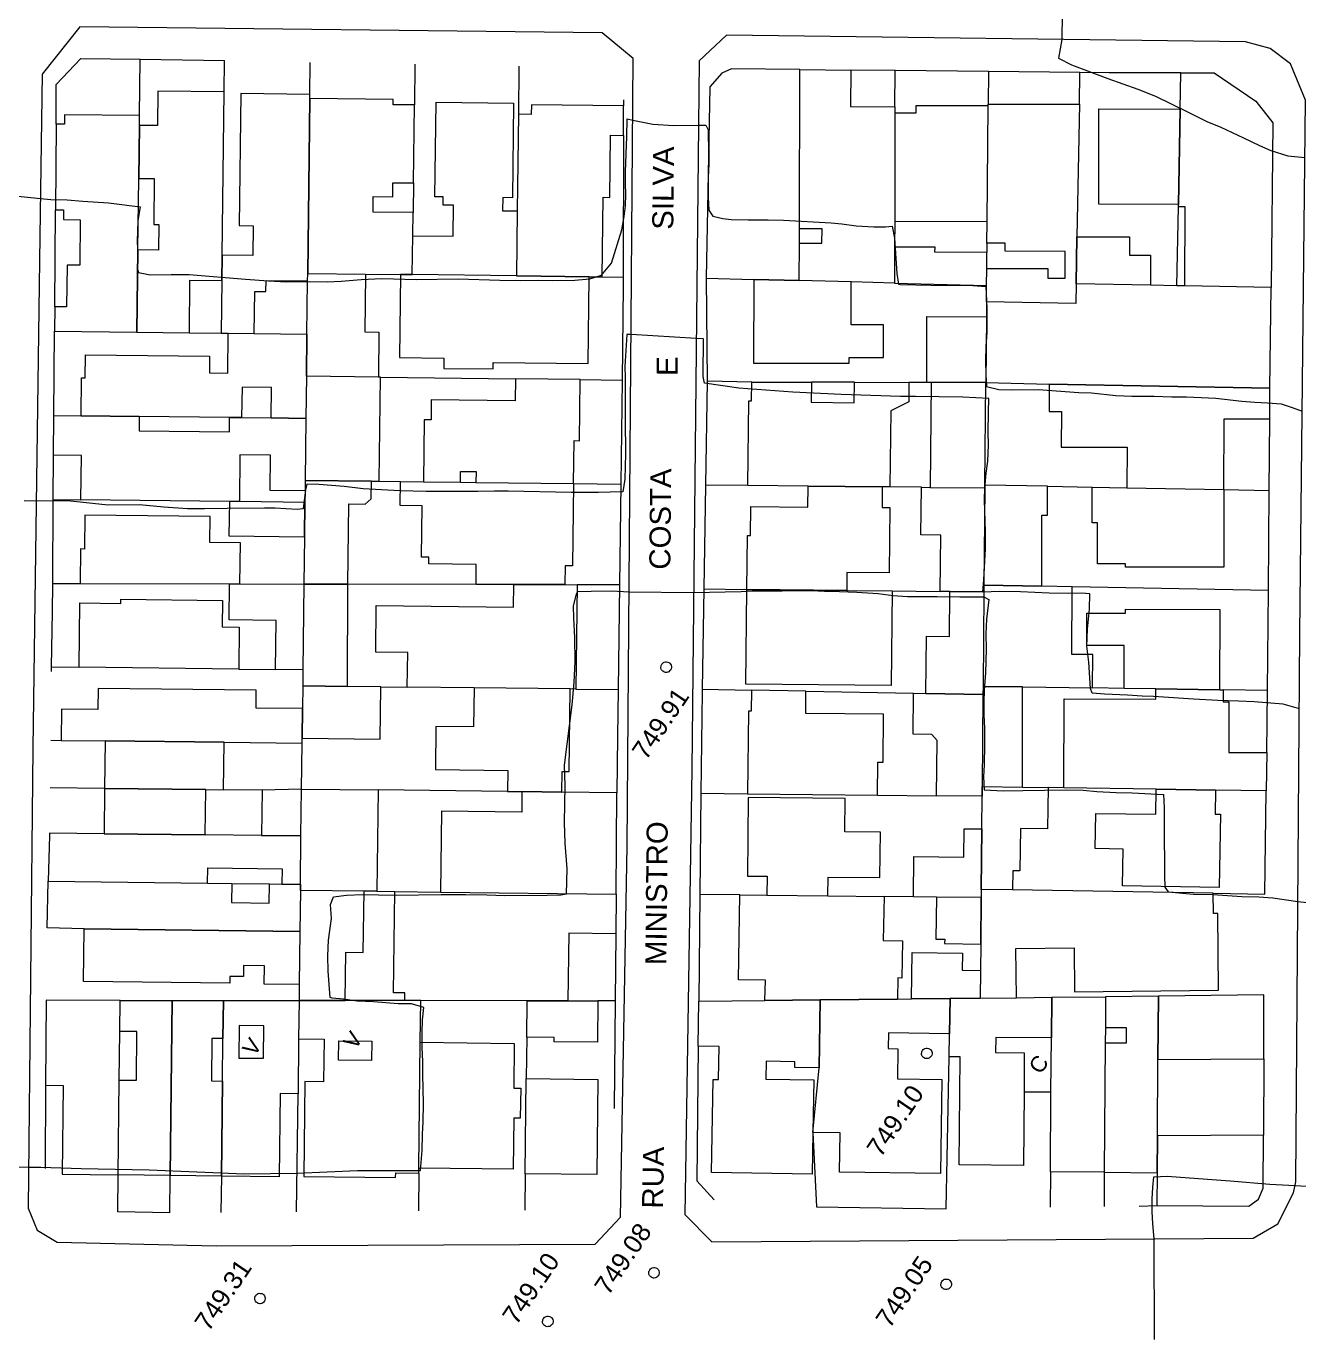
# Model space of a CAD drawing. Header units: metres. Extents: x 325024 to 7190115, y 7391967 to 10157759.
# Drawn here: x 325602 to 325723, y 7393363.9 to 7393488.2 of the extents above; entities that cross this region are included whole.
import ezdxf
from ezdxf.enums import TextEntityAlignment as Align

# ---------------------------------------------------------------- set-up
doc = ezdxf.new("R2010")
doc.units = ezdxf.units.M
doc.layers.get('0').update_dxf_attribs({"lineweight": 18})
for name, color, linetype, lineweight in [('100_SIST_VIARIO_MEIO_FIO', 1, 'Continuous', 18), ('168_P_SIMP_PARALE_TOP', 7, 'Continuous', 18), ('206_MURO_E_MURO_ARRIMO', 7, 'Continuous', 18), ('214_PROJ_BEIRAL_EDIF', 10, 'Continuous', 18), ('228_CONST_FUND_RUINA_E_TOP', 10, 'Continuous', 18), ('600_CURVA_MESTRA', 14, 'Continuous', 18), ('604_CURVA_INTERM', 7, 'Continuous', 18), ('606_PTO_COTADO', 7, 'Continuous', 18), ('608_PTO_COTADO_INTERVIA', 1, 'Continuous', 18)]:
    doc.layers.add(name, color=color, linetype=linetype, lineweight=lineweight)
doc.styles.add('Style-Arial', font='arial.ttf', dxfattribs={"height": 1.75})

# ---------------------------------------------------------------- blocks, each defined once
blk = doc.blocks.new('SP09')
at = {"color": 0, "linetype": 'Continuous'}
blk.add_lwpolyline([(-0.03, -0.51), (-0.14, -0.49), (-0.24, -0.46), (-0.31, -0.42), (-0.35, -0.39), (-0.42, -0.31), (-0.47, -0.24), (-0.51, -0.15), (-0.52, -0.09), (-0.52, 0.03), (-0.51, 0.11), (-0.48, 0.2), (-0.44, 0.27), (-0.4, 0.33), (-0.32, 0.39), (-0.23, 0.44), (-0.15, 0.48), (-0.1, 0.48), (-0.03, 0.48), (0.08, 0.48), (0.19, 0.44), (0.27, 0.4), (0.35, 0.32), (0.41, 0.23), (0.46, 0.11), (0.48, 0.03), (0.48, -0.03), (0.47, -0.08), (0.44, -0.21), (0.38, -0.3), (0.31, -0.38), (0.23, -0.44), (0.1, -0.49), (0.02, -0.51)], close=True, dxfattribs=at)
blk = doc.blocks.new('SP10')
at = {"color": 0, "linetype": 'Continuous'}
blk.add_lwpolyline([(-0.03, -0.51), (-0.14, -0.49), (-0.24, -0.46), (-0.31, -0.42), (-0.35, -0.39), (-0.42, -0.31), (-0.47, -0.24), (-0.51, -0.15), (-0.52, -0.09), (-0.52, 0.03), (-0.51, 0.11), (-0.48, 0.2), (-0.44, 0.27), (-0.4, 0.33), (-0.32, 0.39), (-0.23, 0.44), (-0.15, 0.48), (-0.1, 0.48), (-0.03, 0.48), (0.08, 0.48), (0.19, 0.44), (0.27, 0.4), (0.35, 0.32), (0.41, 0.23), (0.46, 0.11), (0.48, 0.03), (0.48, -0.03), (0.47, -0.08), (0.44, -0.21), (0.38, -0.3), (0.31, -0.38), (0.23, -0.44), (0.1, -0.49), (0.02, -0.51)], close=True, dxfattribs=at)

msp = doc.modelspace()

# ---------------------------------------------------------------- linework, layer by layer
at = {"layer": '100_SIST_VIARIO_MEIO_FIO'}
for points in [[(325602.681, 7393419.615), (325602.215, 7393375.91), (325603.09, 7393373.811), (325604.986, 7393372.666), (325620.098, 7393372.335), (325656.102, 7393372.49), (325658.524, 7393375.059), (325659.135, 7393410.293), (325659.721, 7393485.154), (325656.768, 7393487.599), (325607.15, 7393488.172), (325603.542, 7393483.647), (325603.337, 7393468.248)], [(325664.633, 7393375.287), (325667.197, 7393372.698), (325718.647, 7393373.061), (325720.968, 7393374.427), (325722.471, 7393377.354), (325722.692, 7393378.417), (325723.076, 7393430.465), (325723.616, 7393481.187), (325722.172, 7393484.639), (325720.248, 7393486.109), (325717.898, 7393486.733), (325668.58, 7393487.375), (325665.976, 7393484.94), (325665.288, 7393417.593)]]:
    msp.add_lwpolyline(points, close=True, dxfattribs=at)
at = {"layer": '206_MURO_E_MURO_ARRIMO'}
for p, q in [((325604.901, 7393482.682), (325607.239, 7393485.148)), ((325607.239, 7393485.148), (325612.879, 7393485.072)), ((325612.879, 7393485.072), (325620.886, 7393484.965)), ((325684.605, 7393484.006), (325680.385, 7393484.048)), ((325693.484, 7393483.918), (325684.605, 7393484.006)), ((325702.172, 7393483.832), (325693.484, 7393483.918)), ((325704.932, 7393483.804), (325702.172, 7393483.832)), ((325711.764, 7393483.797), (325704.932, 7393483.804)), ((325604.873, 7393478.919), (325604.901, 7393482.682)), ((325658.808, 7393481.232), (325658.807, 7393480.642)), ((325658.802, 7393477.847), (325658.78, 7393464.37)), ((325604.747, 7393461.562), (325604.814, 7393470.782)), ((325658.78, 7393464.37), (325658.779, 7393463.55)), ((325666.652, 7393464.273), (325666.752, 7393454.477)), ((325658.779, 7393463.55), (325658.662, 7393454.599)), ((325604.671, 7393451.24), (325604.73, 7393459.237)), ((325658.662, 7393454.599), (325658.533, 7393444.695)), ((325666.752, 7393454.477), (325666.591, 7393444.621)), ((325720.151, 7393444.111), (325720.205, 7393450.899)), ((325604.613, 7393443.257), (325604.644, 7393447.452)), ((325658.533, 7393444.695), (325658.409, 7393435.143)), ((325666.591, 7393444.621), (325666.428, 7393434.746)), ((325720.075, 7393434.609), (325720.151, 7393444.111)), ((325604.555, 7393435.256), (325604.613, 7393443.257)), ((325604.535, 7393432.556), (325604.555, 7393435.256)), ((325658.409, 7393435.143), (325658.279, 7393425.191)), ((325666.428, 7393434.746), (325666.272, 7393425.216)), ((325719.999, 7393425.097), (325720.075, 7393434.609)), ((325604.456, 7393427.342), (325604.535, 7393432.556)), ((325604.45, 7393426.912), (325604.456, 7393427.342)), ((325658.279, 7393425.191), (325658.221, 7393420.723)), ((325666.272, 7393425.216), (325666.268, 7393424.981)), ((325719.921, 7393419.203), (325719.999, 7393425.097)), ((325666.268, 7393424.981), (325666.162, 7393415.333)), ((325658.221, 7393420.723), (325658.173, 7393415.38)), ((325666.162, 7393415.333), (325666.056, 7393405.703)), ((325719.744, 7393405.756), (325719.873, 7393415.55)), ((325666.056, 7393405.703), (325665.944, 7393395.571)), ((325658.054, 7393401.969), (325657.997, 7393395.606)), ((325657.997, 7393395.606), (325657.905, 7393385.369)), ((325665.897, 7393391.295), (325665.757, 7393378.514)), ((325603.885, 7393387.579), (325603.827, 7393379.673)), ((325665.757, 7393378.514), (325667.412, 7393376.682)), ((325615.682, 7393375.467), (325610.73, 7393375.545)), ((325677.148, 7393376.04), (325689.472, 7393375.853)), ((325707.803, 7393376.099), (325709.48, 7393376.148))]:
    msp.add_line(p, q, dxfattribs=at)
for points in [[(325612.814, 7393479.724), (325612.879, 7393485.072)], [(325620.85, 7393481.985), (325620.886, 7393484.965)], [(325628.996, 7393481.742), (325629.033, 7393484.782)], [(325638.968, 7393484.597), (325638.922, 7393480.733)], [(325648.866, 7393484.414), (325648.811, 7393479.852)], [(325684.596, 7393480.57), (325684.605, 7393484.006)], [(325693.484, 7393483.918), (325693.457, 7393480.819)], [(325702.116, 7393480.798), (325702.172, 7393483.832)], [(325638.832, 7393473.323), (325638.798, 7393470.515)], [(325711.391, 7393463.55), (325711.529, 7393471.056)], [(325693.339, 7393467.601), (325693.331, 7393466.723)], [(325656.784, 7393464.394), (325658.78, 7393464.37)], [(325617.542, 7393459.082), (325620.572, 7393459.045)], [(325635.695, 7393454.878), (325648.538, 7393454.722)], [(325654.677, 7393454.648), (325658.662, 7393454.599)], [(325670.986, 7393454.408), (325666.752, 7393454.477)], [(325680.745, 7393454.384), (325676.648, 7393454.394)], [(325687.618, 7393454.368), (325685.916, 7393454.372)], [(325635.575, 7393444.974), (325637.593, 7393444.949)], [(325654.052, 7393444.75), (325658.533, 7393444.695)], [(325670.617, 7393444.579), (325666.591, 7393444.621)], [(325687.108, 7393444.409), (325684.112, 7393444.44)], [(325699.082, 7393444.499), (325703.328, 7393444.42)], [(325715.857, 7393444.19), (325720.151, 7393444.111)], [(325604.613, 7393443.257), (325607.242, 7393443.225)], [(325604.555, 7393435.256), (325607.171, 7393435.25)], [(325644.784, 7393435.172), (325632.593, 7393435.197)], [(325658.409, 7393435.143), (325654.391, 7393435.151)], [(325666.428, 7393434.746), (325670.528, 7393434.704)], [(325684.318, 7393434.56), (325688.898, 7393434.512)], [(325720.075, 7393434.609), (325701.431, 7393434.952)], [(325604.456, 7393427.342), (325607.07, 7393427.312)], [(325622.229, 7393427.137), (325625.723, 7393427.097)], [(325635.743, 7393425.451), (325638.252, 7393425.422)], [(325654.271, 7393425.237), (325658.279, 7393425.191)], [(325666.272, 7393425.216), (325670.957, 7393425.129)], [(325706.38, 7393425.294), (325703.375, 7393425.337)], [(325719.999, 7393425.097), (325715.772, 7393425.158)], [(325676.137, 7393425.032), (325686.352, 7393424.842)], [(325604.363, 7393420.369), (325605.345, 7393420.358)], [(325628.202, 7393415.726), (325628.253, 7393420.094)], [(325609.49, 7393415.797), (325604.303, 7393415.856)], [(325624.447, 7393415.624), (325620.795, 7393415.666)], [(325647.781, 7393415.5), (325635.474, 7393415.642)], [(325666.162, 7393415.333), (325670.591, 7393415.287)], [(325682.92, 7393415.159), (325688.556, 7393415.101)], [(325700.638, 7393415.861), (325699.155, 7393415.885)], [(325621.567, 7393406.762), (325625.155, 7393406.721)], [(325635.357, 7393406.014), (325637.059, 7393405.994)], [(325669.862, 7393405.663), (325666.056, 7393405.703)], [(325686.34, 7393405.493), (325683.557, 7393405.521)], [(325714.829, 7393405.834), (325719.744, 7393405.756)], [(325657.997, 7393395.606), (325656.369, 7393395.607)], [(325649.598, 7393392.163), (325649.552, 7393388.225)], [(325689.472, 7393375.853), (325689.731, 7393390.292)], [(325627.739, 7393375.553), (325627.868, 7393386.783)], [(325676.785, 7393383.086), (325677.148, 7393376.04)], [(325610.73, 7393375.545), (325610.771, 7393379.064)], [(325639.347, 7393379.222), (325639.306, 7393375.637)], [(325649.448, 7393379.178), (325649.408, 7393375.709)], [(325699.36, 7393379.35), (325699.334, 7393375.985)], [(325704.485, 7393379.311), (325704.46, 7393376.054)], [(325615.682, 7393375.467), (325615.722, 7393379.007)], [(325620.581, 7393378.951), (325620.541, 7393375.502)]]:
    msp.add_lwpolyline(points, dxfattribs=at)
at = {"layer": '214_PROJ_BEIRAL_EDIF'}
for points in [[(325675.502, 7393464.047), (325675.511, 7393467.599), (325675.514, 7393468.978), (325675.551, 7393484.096), (325669.063, 7393484.16), (325668.136, 7393483.754), (325667.001, 7393482.449), (325666.652, 7393464.273), (325671.176, 7393464.158)], [(325675.514, 7393468.978), (325675.551, 7393484.096), (325680.385, 7393484.048), (325680.376, 7393480.581), (325684.596, 7393480.57), (325684.595, 7393479.956), (325684.57, 7393469.684), (325684.564, 7393467.235), (325684.555, 7393463.816), (325680.435, 7393463.921), (325675.502, 7393464.047), (325675.511, 7393467.599), (325677.657, 7393467.594), (325677.661, 7393468.973)], [(325712.152, 7393463.536), (325712.171, 7393471.055), (325711.529, 7393471.056), (325711.533, 7393471.279), (325711.7, 7393480.343), (325711.764, 7393483.797), (325714.933, 7393483.794), (325718.871, 7393481.101), (325720.504, 7393479.026), (325720.333, 7393463.386)], [(325620.633, 7393464.053), (325620.662, 7393466.454), (325620.85, 7393481.985), (325614.562, 7393482.061), (325614.522, 7393478.771), (325612.802, 7393478.792), (325612.741, 7393473.763), (325614.208, 7393473.745), (325614.155, 7393469.37), (325614.636, 7393469.364), (325614.606, 7393466.939), (325612.659, 7393466.963), (325612.564, 7393459.142), (325617.542, 7393459.082), (325617.603, 7393464.09)], [(325620.662, 7393466.454), (325620.633, 7393464.053), (325620.572, 7393459.045), (325621.242, 7393459.037), (325623.702, 7393459.007), (325623.749, 7393463.02), (325624.824, 7393463.008), (325624.836, 7393464.068), (325628.781, 7393464.022), (325628.79, 7393464.734), (325628.991, 7393481.343), (325628.996, 7393481.742), (325622.433, 7393481.822), (325622.281, 7393469.276), (325623.62, 7393469.26), (325623.585, 7393466.418)], [(325638.726, 7393464.613), (325638.771, 7393468.3), (325638.798, 7393470.515), (325634.998, 7393470.561), (325635.016, 7393472.044), (325636.863, 7393472.021), (325636.879, 7393473.347), (325638.832, 7393473.323), (325638.922, 7393480.733), (325636.911, 7393480.757), (325636.917, 7393481.247), (325628.991, 7393481.343), (325628.79, 7393464.734), (325634.295, 7393464.667), (325637.612, 7393464.627)], [(325612.659, 7393466.963), (325612.741, 7393473.763), (325612.802, 7393478.792), (325612.814, 7393479.724), (325605.679, 7393479.811), (325605.668, 7393478.909), (325604.873, 7393478.919), (325604.814, 7393470.782), (325605.592, 7393470.772), (325605.581, 7393469.843), (325607.176, 7393469.823), (325607.123, 7393465.504), (325605.922, 7393465.518), (325605.874, 7393461.548), (325604.747, 7393461.562), (325604.73, 7393459.237), (325612.564, 7393459.142)], [(325638.771, 7393468.3), (325642.621, 7393468.253), (325642.657, 7393471.205), (325641.668, 7393471.217), (325641.677, 7393472.008), (325640.878, 7393472.017), (325640.987, 7393481.008), (325648.353, 7393480.919), (325648.244, 7393471.925), (325647.317, 7393471.936), (325647.302, 7393470.691), (325648.699, 7393470.674), (325648.624, 7393464.493), (325638.726, 7393464.613)], [(325648.624, 7393464.493), (325655.545, 7393464.409), (325656.784, 7393464.394), (325656.875, 7393471.964), (325657.49, 7393471.956), (325657.562, 7393477.862), (325658.802, 7393477.847), (325658.807, 7393480.642), (325650.04, 7393480.748), (325650.029, 7393479.838), (325648.811, 7393479.852), (325648.699, 7393470.674)], [(325693.455, 7393480.648), (325686.565, 7393480.665), (325686.564, 7393479.951), (325684.595, 7393479.956), (325684.57, 7393469.684), (325693.358, 7393469.662)], [(325693.318, 7393465.199), (325699.112, 7393465.184), (325699.109, 7393464.286), (325700.761, 7393464.282), (325700.767, 7393466.815), (325695.08, 7393466.829), (325695.082, 7393467.596), (325693.339, 7393467.601), (325693.358, 7393469.662), (325693.455, 7393480.648), (325693.457, 7393480.819), (325702.116, 7393480.798), (325701.884, 7393468.217), (325701.802, 7393463.727), (325701.767, 7393461.87), (325693.29, 7393462.026), (325693.304, 7393463.592)], [(325711.7, 7393480.343), (325711.533, 7393471.279), (325703.953, 7393471.298), (325703.975, 7393480.362)], [(325708.867, 7393463.597), (325701.802, 7393463.727), (325701.884, 7393468.217), (325706.886, 7393468.204), (325706.882, 7393466.456), (325708.874, 7393466.451)], [(325693.318, 7393465.199), (325693.331, 7393466.723), (325688.398, 7393466.735), (325688.399, 7393467.225), (325684.564, 7393467.235), (325684.555, 7393463.816), (325693.304, 7393463.592)], [(325634.295, 7393464.667), (325634.228, 7393459.175), (325635.553, 7393459.159), (325635.501, 7393454.88), (325628.671, 7393454.963), (325628.72, 7393458.946), (325628.781, 7393464.022), (325628.79, 7393464.734)], [(325637.612, 7393464.627), (325637.517, 7393456.734), (325641.74, 7393456.683), (325641.728, 7393455.708), (325646.401, 7393455.652), (325646.408, 7393456.271), (325655.445, 7393456.162), (325655.545, 7393464.409), (325648.624, 7393464.493), (325638.726, 7393464.613)], [(325675.502, 7393464.047), (325671.176, 7393464.158), (325671.156, 7393456.211), (325680.239, 7393456.189), (325680.24, 7393456.753), (325683.504, 7393456.745), (325683.512, 7393459.832), (325680.425, 7393459.839), (325680.435, 7393463.921)], [(325701.802, 7393463.727), (325701.767, 7393461.87), (325693.29, 7393462.026), (325693.277, 7393460.618), (325693.221, 7393454.354), (325699.242, 7393454.215), (325720.228, 7393453.829), (325720.333, 7393463.386), (325712.152, 7393463.536), (325711.391, 7393463.55), (325708.867, 7393463.597)], [(325693.277, 7393460.618), (325693.221, 7393454.354), (325688.04, 7393454.367), (325687.618, 7393454.368), (325687.633, 7393460.632)], [(325625.323, 7393450.99), (325625.357, 7393453.882), (325622.545, 7393453.914), (325622.511, 7393451.024), (325621.363, 7393451.038), (325612.776, 7393451.142), (325607.251, 7393451.209), (325607.293, 7393454.795), (325607.652, 7393454.791), (325607.677, 7393456.993), (325619.461, 7393456.857), (325619.443, 7393455.277), (325621.198, 7393455.256), (325621.242, 7393459.037), (325623.702, 7393459.007), (325628.72, 7393458.946), (325628.671, 7393454.963), (325628.623, 7393450.95)], [(325635.501, 7393454.88), (325628.671, 7393454.963), (325628.623, 7393450.95), (325628.551, 7393445.059), (325634.837, 7393444.983), (325635.575, 7393444.974), (325635.695, 7393454.878)], [(325654.677, 7393454.648), (325648.538, 7393454.722), (325648.513, 7393452.631), (325640.529, 7393452.728), (325640.506, 7393450.818), (325639.853, 7393450.826), (325639.781, 7393444.923), (325643.293, 7393444.88), (325643.305, 7393445.915), (325644.794, 7393445.897), (325644.781, 7393444.862), (325654.052, 7393444.75), (325654.101, 7393448.836), (325654.607, 7393448.83)], [(325684.112, 7393444.44), (325683.392, 7393444.447), (325676.333, 7393444.52), (325670.617, 7393444.579), (325670.701, 7393452.618), (325670.968, 7393452.615), (325670.986, 7393454.408), (325676.648, 7393454.394), (325676.628, 7393452.485), (325680.725, 7393452.442), (325680.745, 7393454.384), (325685.916, 7393454.372), (325685.897, 7393452.532), (325684.187, 7393451.667)], [(325688.04, 7393454.367), (325687.937, 7393444.4), (325693.132, 7393444.346), (325693.135, 7393444.608), (325693.221, 7393454.354)], [(325699.242, 7393454.215), (325699.235, 7393451.607), (325700.412, 7393451.604), (325700.403, 7393448.226), (325706.649, 7393448.211), (325706.64, 7393444.359), (325715.857, 7393444.19), (325715.874, 7393450.91), (325720.205, 7393450.899), (325720.228, 7393453.829)], [(325628.539, 7393444.06), (325625.215, 7393444.098), (325625.254, 7393447.461), (325622.343, 7393447.495), (325622.292, 7393443.043), (325621.347, 7393443.054), (325607.242, 7393443.225), (325607.291, 7393447.421), (325604.644, 7393447.452), (325604.671, 7393451.24), (325607.251, 7393451.209), (325612.776, 7393451.142), (325612.76, 7393449.764), (325621.348, 7393449.664), (325621.363, 7393451.038), (325622.511, 7393451.024), (325625.323, 7393450.99), (325628.623, 7393450.95), (325628.551, 7393445.059)], [(325628.432, 7393435.206), (325632.593, 7393435.197), (325632.686, 7393442.827), (325634.235, 7393442.809), (325634.817, 7393443.307), (325634.837, 7393444.983), (325628.551, 7393445.059), (325628.539, 7393444.06), (325628.526, 7393442.967), (325628.486, 7393439.706)], [(325653.236, 7393435.154), (325648.381, 7393435.164), (325644.784, 7393435.172), (325644.807, 7393437.068), (325640.288, 7393437.122), (325640.296, 7393437.773), (325639.616, 7393437.781), (325639.675, 7393442.642), (325637.566, 7393442.668), (325637.593, 7393444.949), (325639.781, 7393444.923), (325643.293, 7393444.88), (325644.781, 7393444.862), (325654.052, 7393444.75), (325653.957, 7393436.939), (325653.258, 7393436.948)], [(325676.333, 7393444.52), (325683.392, 7393444.447), (325683.372, 7393442.494), (325684.12, 7393442.486), (325684.056, 7393436.282), (325680.024, 7393436.324), (325680.006, 7393434.605), (325670.528, 7393434.704), (325670.581, 7393439.813), (325670.86, 7393439.81), (325670.888, 7393442.576), (325676.312, 7393442.519)], [(325687.108, 7393444.409), (325687.937, 7393444.4), (325693.132, 7393444.346), (325693.05, 7393435.106), (325693.044, 7393434.469), (325689.819, 7393434.503), (325688.898, 7393434.512), (325688.953, 7393439.871), (325687.061, 7393439.89)], [(325698.537, 7393435.005), (325698.554, 7393441.761), (325699.075, 7393441.759), (325699.082, 7393444.499), (325693.135, 7393444.608), (325693.132, 7393444.346), (325693.05, 7393435.106)], [(325703.328, 7393444.42), (325706.64, 7393444.359), (325715.857, 7393444.19), (325715.839, 7393436.807), (325706.486, 7393436.829), (325706.486, 7393437.136), (325703.845, 7393437.143), (325703.855, 7393441.042), (325703.32, 7393441.043)], [(325622.292, 7393443.043), (325621.347, 7393443.054), (325621.309, 7393439.789), (325628.486, 7393439.706), (325628.526, 7393442.967)], [(325607.171, 7393435.25), (325621.358, 7393435.22), (325622.353, 7393435.218), (325622.398, 7393439.113), (325619.482, 7393439.146), (325619.511, 7393441.626), (325607.607, 7393441.764), (325607.57, 7393438.538), (325607.209, 7393438.542)], [(325625.723, 7393427.097), (325625.776, 7393431.744), (325621.319, 7393431.795), (325621.358, 7393435.22), (325622.353, 7393435.218), (325628.432, 7393435.206), (325628.333, 7393427.067)], [(325632.593, 7393435.197), (325628.432, 7393435.206), (325628.333, 7393427.067), (325628.316, 7393425.537), (325632.584, 7393425.488)], [(325638.252, 7393425.422), (325638.292, 7393428.717), (325635.248, 7393428.753), (325635.301, 7393433.18), (325648.355, 7393433.022), (325648.381, 7393435.164), (325653.236, 7393435.154), (325654.391, 7393435.151), (325654.271, 7393425.237), (325653.744, 7393425.243), (325644.592, 7393425.349)], [(325696.724, 7393425.433), (325703.375, 7393425.337), (325703.382, 7393428.522), (325701.416, 7393428.527), (325701.431, 7393434.952), (325698.537, 7393435.005), (325693.05, 7393435.106), (325693.044, 7393434.469), (325692.965, 7393425.487)], [(325670.528, 7393434.704), (325680.006, 7393434.605), (325684.318, 7393434.56), (325684.225, 7393425.562), (325670.435, 7393425.705)], [(325687.519, 7393424.82), (325687.576, 7393430.263), (325689.775, 7393430.24), (325689.819, 7393434.503), (325693.044, 7393434.469), (325692.965, 7393425.487), (325692.958, 7393424.719)], [(325622.229, 7393427.137), (325607.07, 7393427.312), (325607.14, 7393433.41), (325611.033, 7393433.365), (325611.037, 7393433.766), (325620.681, 7393433.655), (325620.652, 7393431.132), (325622.275, 7393431.113)], [(325715.448, 7393425.163), (325709.383, 7393425.25), (325706.38, 7393425.294), (325706.389, 7393429.357), (325702.834, 7393429.366), (325702.841, 7393432.45), (325706.504, 7393432.441), (325706.505, 7393432.82), (325715.466, 7393432.798)], [(325628.253, 7393420.094), (325628.258, 7393420.563), (325628.291, 7393423.372), (325623.879, 7393423.423), (325623.898, 7393425.118), (325608.867, 7393425.291), (325608.844, 7393423.284), (325605.379, 7393423.324), (325605.345, 7393420.358), (325609.542, 7393420.31), (325620.847, 7393420.179)], [(325635.743, 7393425.451), (325632.584, 7393425.488), (325628.316, 7393425.537), (325628.291, 7393423.372), (325628.258, 7393420.563), (325635.682, 7393420.473)], [(325653.744, 7393425.243), (325644.592, 7393425.349), (325644.547, 7393421.645), (325640.974, 7393421.688), (325640.924, 7393417.587), (325647.805, 7393417.504), (325647.781, 7393415.5), (325649.147, 7393415.484), (325652.934, 7393415.441), (325652.958, 7393417.412), (325653.649, 7393417.404)], [(325676.137, 7393425.032), (325670.957, 7393425.129), (325670.937, 7393423.125), (325670.672, 7393423.128), (325670.591, 7393415.287), (325682.92, 7393415.159), (325682.952, 7393418.278), (325683.471, 7393418.272), (325683.518, 7393422.847), (325676.115, 7393422.924)], [(325692.88, 7393415.986), (325696.701, 7393415.924), (325696.724, 7393425.433), (325692.965, 7393425.487), (325692.958, 7393424.719)], [(325715.05, 7393415.628), (325709.427, 7393415.719), (325700.638, 7393415.861), (325700.658, 7393424.303), (325709.381, 7393424.281), (325709.383, 7393425.25), (325715.448, 7393425.163), (325715.772, 7393425.158), (325715.77, 7393424.029), (325716.328, 7393424.028), (325716.316, 7393419.212), (325719.921, 7393419.203), (325719.873, 7393415.55)], [(325688.556, 7393415.101), (325688.611, 7393420.352), (325688.084, 7393420.926), (325686.311, 7393420.944), (325686.352, 7393424.842), (325687.519, 7393424.82), (325692.958, 7393424.719), (325692.88, 7393415.986), (325692.872, 7393415.056)], [(325609.49, 7393415.797), (325619.11, 7393415.686), (325620.795, 7393415.666), (325620.847, 7393420.179), (325609.542, 7393420.31)], [(325609.49, 7393415.797), (325609.44, 7393411.487), (325619.06, 7393411.376), (325619.11, 7393415.686)], [(325628.151, 7393411.271), (325628.202, 7393415.726), (325624.447, 7393415.624), (325624.397, 7393411.314)], [(325634.144, 7393406.028), (325628.091, 7393406.097), (325628.098, 7393406.687), (325628.151, 7393411.271), (325628.202, 7393415.726), (325635.474, 7393415.642), (325635.357, 7393406.014)], [(325641.395, 7393405.944), (325658.087, 7393405.751), (325658.173, 7393415.38), (325652.934, 7393415.441), (325649.147, 7393415.484), (325649.124, 7393413.521), (325641.488, 7393413.614)], [(325696.701, 7393415.924), (325699.155, 7393415.885), (325699.091, 7393411.955), (325696.512, 7393411.997), (325696.447, 7393407.944), (325695.802, 7393407.954), (325695.773, 7393406.139), (325692.793, 7393406.186), (325692.844, 7393411.943), (325692.872, 7393415.056), (325692.88, 7393415.986)], [(325709.427, 7393415.719), (325715.05, 7393415.628), (325715.013, 7393413.351), (325715.526, 7393413.343), (325715.414, 7393406.37), (325706.213, 7393406.519), (325706.27, 7393410.026), (325703.625, 7393410.069), (325703.679, 7393413.422), (325709.388, 7393413.33)], [(325672.42, 7393405.637), (325678.226, 7393405.577), (325678.245, 7393407.365), (325683.169, 7393407.314), (325683.214, 7393411.634), (325679.819, 7393411.669), (325679.852, 7393414.842), (325670.652, 7393414.937), (325670.574, 7393407.465), (325672.439, 7393407.445)], [(325626.332, 7393406.707), (325628.098, 7393406.687), (325628.151, 7393411.271), (325624.397, 7393411.314), (325619.06, 7393411.376), (325609.44, 7393411.487), (325604.246, 7393411.547), (325604.243, 7393411.315), (325604.131, 7393406.963), (325619.28, 7393406.789), (325619.296, 7393408.235), (325626.348, 7393408.154)], [(325692.844, 7393411.943), (325692.793, 7393406.186), (325692.786, 7393405.426), (325688.538, 7393405.47), (325686.34, 7393405.493), (325686.379, 7393409.314), (325691.134, 7393409.265), (325691.162, 7393411.961)], [(325604.131, 7393406.963), (325619.28, 7393406.789), (325621.567, 7393406.762), (325621.546, 7393404.943), (325625.134, 7393404.902), (325625.155, 7393406.721), (325626.332, 7393406.707), (325628.098, 7393406.687), (325628.091, 7393406.097), (325628.046, 7393402.202), (325607.553, 7393402.438), (325604.018, 7393402.547)], [(325627.97, 7393395.635), (325632.362, 7393395.631), (325632.418, 7393400.226), (325634.073, 7393400.206), (325634.144, 7393406.028), (325628.091, 7393406.097), (325628.046, 7393402.202), (325627.988, 7393397.152)], [(325653.515, 7393395.61), (325649.638, 7393395.614), (325639.536, 7393395.624), (325638.025, 7393395.625), (325638.034, 7393396.357), (325636.942, 7393396.37), (325637.059, 7393405.994), (325641.395, 7393405.944), (325658.087, 7393405.751), (325658.054, 7393401.969), (325653.593, 7393402.023)], [(325672.241, 7393395.641), (325672.276, 7393397.57), (325669.717, 7393397.615), (325669.862, 7393405.663), (325672.42, 7393405.637), (325678.226, 7393405.577), (325683.557, 7393405.521), (325683.482, 7393401.339), (325685.325, 7393401.305), (325685.261, 7393397.77), (325684.876, 7393397.777), (325684.841, 7393395.78), (325677.501, 7393395.699)], [(325692.747, 7393401.004), (325692.786, 7393405.426), (325688.538, 7393405.47), (325688.466, 7393401.472), (325689.318, 7393401.457), (325689.311, 7393401.065)], [(325692.747, 7393401.004), (325692.724, 7393398.478), (325692.701, 7393395.867), (325696.147, 7393395.905), (325696.095, 7393400.573), (325701.615, 7393400.634), (325701.661, 7393396.467), (325715.353, 7393396.618), (325715.272, 7393403.913), (325714.85, 7393403.908), (325714.829, 7393405.834), (325695.773, 7393406.139), (325692.793, 7393406.186), (325692.786, 7393405.426)], [(325607.553, 7393402.438), (325628.046, 7393402.202), (325627.988, 7393397.152), (325624.649, 7393397.19), (325624.669, 7393398.933), (325622.696, 7393398.955), (325622.684, 7393397.916), (325621.403, 7393397.931), (325621.396, 7393397.28), (325607.495, 7393397.441)], [(325686.159, 7393395.795), (325686.238, 7393400.205), (325691.009, 7393400.12), (325690.98, 7393398.509), (325692.724, 7393398.478), (325692.701, 7393395.867), (325689.831, 7393395.835)], [(325610.771, 7393379.064), (325610.875, 7393388.073), (325610.928, 7393392.697), (325610.962, 7393395.651), (325603.944, 7393395.658), (325603.885, 7393387.579), (325605.538, 7393387.56), (325605.44, 7393379.126)], [(325610.928, 7393392.697), (325610.962, 7393395.651), (325615.915, 7393395.646), (325615.722, 7393379.007), (325610.771, 7393379.064), (325610.875, 7393388.073), (325612.505, 7393388.054), (325612.559, 7393392.678)], [(325615.722, 7393379.007), (325615.915, 7393395.646), (325620.773, 7393395.642), (325620.731, 7393392.011), (325619.691, 7393392.023), (325619.645, 7393387.99), (325620.685, 7393387.978), (325620.581, 7393378.951)], [(325627.928, 7393391.996), (325627.868, 7393386.783), (325626.176, 7393386.803), (325626.085, 7393378.888), (325620.581, 7393378.951), (325620.685, 7393387.978), (325620.731, 7393392.011), (325620.773, 7393395.642), (325627.97, 7393395.635)], [(325627.97, 7393395.635), (325627.928, 7393391.996), (325630.344, 7393391.967), (325630.294, 7393387.917), (325628.53, 7393387.938), (325628.42, 7393378.921), (325637.144, 7393378.815), (325637.149, 7393379.249), (325639.347, 7393379.222), (325639.353, 7393379.713), (325639.491, 7393391.672), (325639.536, 7393395.624), (325638.025, 7393395.625), (325632.362, 7393395.631)], [(325653.515, 7393395.61), (325656.369, 7393395.607), (325656.321, 7393391.67), (325652.2, 7393391.72), (325652.205, 7393392.131), (325649.598, 7393392.163), (325649.638, 7393395.614)], [(325676.785, 7393383.086), (325676.714, 7393379.125), (325667.166, 7393379.296), (325667.324, 7393388.144), (325667.828, 7393388.135), (325667.884, 7393391.259), (325665.897, 7393391.295), (325665.944, 7393395.571), (325672.241, 7393395.641), (325677.501, 7393395.699), (325677.385, 7393389.233), (325675.066, 7393389.275), (325675.076, 7393389.822), (325672.359, 7393389.87), (325672.328, 7393388.166), (325676.875, 7393388.084)], [(325689.831, 7393395.835), (325689.77, 7393392.471), (325683.984, 7393392.553), (325683.963, 7393391.061), (325684.877, 7393391.048), (325684.836, 7393388.197), (325689.055, 7393388.137), (325688.929, 7393379.199), (325679.32, 7393379.335), (325679.372, 7393383.048), (325676.785, 7393383.086), (325677.385, 7393389.233), (325677.501, 7393395.699), (325684.841, 7393395.78), (325686.159, 7393395.795)], [(325696.858, 7393386.969), (325696.804, 7393379.974), (325690.711, 7393380.021), (325690.791, 7393390.284), (325689.731, 7393390.292), (325689.77, 7393392.471), (325689.831, 7393395.835), (325692.701, 7393395.867), (325696.147, 7393395.905), (325699.488, 7393395.942), (325699.459, 7393392.089), (325694.172, 7393392.13), (325694.161, 7393390.692), (325696.886, 7393390.671)], [(325704.591, 7393393.083), (325704.58, 7393391.588), (325704.485, 7393379.311), (325699.36, 7393379.35), (325699.419, 7393386.949), (325699.459, 7393392.089), (325699.488, 7393395.942), (325704.614, 7393395.998)], [(325709.504, 7393379.272), (325709.532, 7393382.784), (325709.588, 7393390.036), (325709.634, 7393396.054), (325704.614, 7393395.998), (325704.591, 7393393.083), (325706.563, 7393393.068), (325706.551, 7393391.572), (325704.58, 7393391.588), (325704.485, 7393379.311)], [(325719.645, 7393396.165), (325709.634, 7393396.054), (325709.588, 7393390.036), (325719.661, 7393390.087)], [(325622.283, 7393393.258), (325622.247, 7393390.171), (325624.587, 7393390.144), (325624.622, 7393393.231)], [(325631.747, 7393391.807), (325634.883, 7393391.769), (325634.861, 7393389.931), (325631.724, 7393389.969)], [(325639.353, 7393379.713), (325639.491, 7393391.672), (325648.42, 7393391.563), (325648.369, 7393387.322), (325649.026, 7393387.314), (325648.992, 7393384.461), (325648.375, 7393384.468), (325648.316, 7393379.604)], [(325719.619, 7393382.835), (325709.532, 7393382.784), (325709.588, 7393390.036), (325719.661, 7393390.087)], [(325649.448, 7393379.178), (325649.552, 7393388.225), (325656.373, 7393388.142), (325656.264, 7393379.095)], [(325709.504, 7393379.272), (325709.48, 7393376.148), (325718.237, 7393376.086), (325719.136, 7393376.765), (325719.589, 7393377.792), (325719.619, 7393382.835), (325709.532, 7393382.784)]]:
    msp.add_lwpolyline(points, close=True, dxfattribs=at)
at = {"layer": '228_CONST_FUND_RUINA_E_TOP'}
msp.add_lwpolyline([(325699.459, 7393392.089), (325694.172, 7393392.13), (325694.161, 7393390.692), (325696.886, 7393390.671), (325696.858, 7393386.969), (325699.419, 7393386.949)], close=True, dxfattribs=at)
at = {"layer": '600_CURVA_MESTRA', "elevation": 750}
msp.add_lwpolyline([(325597.403, 7393379.948), (325602.256, 7393379.786), (325603.436, 7393379.789), (325607.263, 7393379.668), (325613.735, 7393379.55), (325622.792, 7393379.176), (325627.757, 7393379.23), (325633.532, 7393379.485), (325639.499, 7393379.495), (325639.672, 7393381.382), (325639.698, 7393382.933), (325639.767, 7393384.101), (325639.803, 7393385.839), (325639.728, 7393388.618), (325639.719, 7393389.847), (325639.669, 7393391.184), (325639.661, 7393392.567), (325639.705, 7393393.813), (325639.809, 7393394.984), (325638.651, 7393395.333), (325637.39, 7393395.334), (325635.029, 7393395.51), (325633.489, 7393395.588), (325632.177, 7393395.753), (325631.116, 7393395.851), (325630.937, 7393395.929), (325630.725, 7393398.434), (325630.698, 7393399.88), (325630.771, 7393401.367), (325631.037, 7393403.444), (325630.957, 7393404.761), (325631.25, 7393405.504), (325632.476, 7393405.652), (325633.967, 7393405.698), (325635.503, 7393405.683), (325637.2, 7393405.632), (325641.48, 7393405.707), (325643.818, 7393405.698), (325645.812, 7393405.669), (325647.533, 7393405.6), (325651.538, 7393405.659), (325652.849, 7393405.664), (325653.368, 7393405.758), (325653.44, 7393408.153), (325653.249, 7393410.598), (325653.19, 7393412.538), (325653.269, 7393416.077), (325653.189, 7393418.01), (325653.904, 7393423.725), (325654.106, 7393425.864), (325654.196, 7393427.843), (325654.172, 7393430.125), (325654.074, 7393431.965), (325654.058, 7393433.121), (325654.316, 7393434.29), (325654.469, 7393434.491), (325655.74, 7393434.55), (325657.676, 7393434.578), (325659.324, 7393434.465), (325665.46, 7393434.41), (325669.985, 7393434.487), (325671.027, 7393434.556), (325672.327, 7393434.58), (325673.883, 7393434.565), (325676.68, 7393434.592), (325677.914, 7393434.538), (325679.333, 7393434.506), (325680.962, 7393434.441), (325683.01, 7393434.3), (325684.439, 7393434.119), (325685.771, 7393434.031), (325686.949, 7393434.018), (325688.603, 7393434.027), (325690.744, 7393433.992), (325693.053, 7393433.991), (325693.511, 7393433.749), (325693.285, 7393431.872), (325693.245, 7393430.483), (325693.255, 7393429.025), (325693.198, 7393426.764), (325693.071, 7393425.117), (325693.024, 7393424.026), (325693.03, 7393422.741), (325693.088, 7393421.513), (325693.116, 7393419.964), (325693.066, 7393418.045), (325693.017, 7393416.891), (325693.069, 7393415.653), (325694.874, 7393415.566), (325696.737, 7393415.602), (325700.873, 7393415.65), (325702.478, 7393415.615), (325703.772, 7393415.485), (325705.623, 7393415.398), (325707.122, 7393415.36), (325710.108, 7393415.201), (325710.182, 7393413.934), (325710.185, 7393411.961), (325710.17, 7393410.519), (325710.197, 7393409.285), (325710.192, 7393407.531), (325710.224, 7393406.403), (325710.566, 7393405.972), (325712.965, 7393405.752), (325714.842, 7393405.702), (325717.564, 7393405.516), (325719.184, 7393405.494), (325720.514, 7393405.409), (325722.889, 7393405.051), (325732.434, 7393404.019)], dxfattribs=at)
at = {"layer": '604_CURVA_INTERM', "flags": 128}
for points, elevation in [([(325700.573, 7393496.778), (325700.452, 7393486.96), (325700.132, 7393485.176), (325701.377, 7393484.542), (325704.817, 7393483.259), (325707.667, 7393482.25), (325709.34, 7393481.571), (325712.378, 7393480.085), (325714.235, 7393479.156), (325715.56, 7393478.614), (325717.73, 7393477.624), (325719.228, 7393476.874), (325720.312, 7393476.399), (325721.915, 7393475.89), (325723.558, 7393475.731)], 753), ([(325598.179, 7393472.381), (325603.385, 7393471.845), (325604.386, 7393471.748), (325605.928, 7393471.708), (325607.433, 7393471.58), (325609.873, 7393471.434), (325612.875, 7393471.067), (325612.647, 7393469.738), (325612.595, 7393467.749), (325612.651, 7393466.439), (325612.571, 7393465.213), (325612.715, 7393464.813), (325613.819, 7393464.597), (325615.817, 7393464.631), (325617.51, 7393464.626), (325622.874, 7393464.189), (325625.057, 7393464.029), (325626.788, 7393463.942), (325628.967, 7393463.961), (325630.634, 7393463.94), (325631.965, 7393464.002), (325633.863, 7393464.136), (325635.818, 7393464.253), (325639.114, 7393464.148), (325643.087, 7393464.201), (325647.045, 7393464.077), (325649.013, 7393464.065), (325650.759, 7393464.09), (325652.016, 7393464.064), (325654.162, 7393464.074), (325655.598, 7393464.213), (325656.722, 7393464.547), (325657.658, 7393465.714), (325658.633, 7393468.868), (325658.853, 7393470.129), (325658.973, 7393471.151), (325659.03, 7393472.212), (325658.994, 7393473.261), (325658.993, 7393474.392), (325659.1, 7393477.736), (325659.134, 7393479.418), (325659.675, 7393479.303), (325660.627, 7393479.1), (325661.594, 7393478.897), (325663.575, 7393478.789), (325665.914, 7393478.815), (325666.612, 7393478.805), (325666.853, 7393478.386), (325666.835, 7393477.547), (325666.911, 7393476.338), (325666.899, 7393475.12), (325666.855, 7393473.89), (325666.855, 7393471.957), (325666.9, 7393470.746), (325667.301, 7393470.16), (325668.238, 7393469.955), (325669.031, 7393469.854), (325670.655, 7393469.817), (325672.55, 7393469.826), (325674.008, 7393469.796), (325678.526, 7393469.52), (325679.537, 7393469.452), (325680.893, 7393469.243), (325682.572, 7393469.148), (325683.701, 7393469.17), (325684.328, 7393469.214), (325684.565, 7393468.07), (325684.777, 7393464.726), (325684.944, 7393463.715), (325685.077, 7393463.675), (325688.044, 7393463.616), (325691.983, 7393463.593), (325693.218, 7393463.486), (325693.332, 7393461.42), (325693.309, 7393459.106), (325693.236, 7393457.822), (325693.193, 7393456.375), (325693.224, 7393455.08), (325693.296, 7393453.968), (325694.48, 7393453.695), (325695.754, 7393453.672), (325698.206, 7393453.698), (325702.067, 7393453.412), (325703.266, 7393453.383), (325705.583, 7393453.131), (325707.118, 7393453.071), (325709.219, 7393453.053), (325710.907, 7393453.005), (325712.301, 7393452.993), (325715.082, 7393452.883), (325717.563, 7393452.601), (325718.798, 7393452.487), (325720.01, 7393452.425), (325721.282, 7393452.324), (325722.346, 7393452.001), (325723.302, 7393451.654)], 752), ([(325709.267, 7393363.43), (325709.21, 7393372.994), (325709.094, 7393374.411), (325709.048, 7393375.58), (325709.028, 7393376.781), (325709.102, 7393377.861), (325709.206, 7393378.886), (325710.449, 7393378.937), (325713.454, 7393378.734), (325716.449, 7393378.5), (325720.209, 7393378.173), (325722.616, 7393378.053), (325732.321, 7393377.488)], 749)]:
    msp.add_lwpolyline(points, dxfattribs=dict(at, elevation=elevation))
at = {"layer": '604_CURVA_INTERM', "elevation": 751}
msp.add_lwpolyline([(325723.024, 7393423.356), (325721.497, 7393423.81), (325718.714, 7393424.021), (325717.248, 7393424.094), (325715.283, 7393424.152), (325712.968, 7393424.265), (325709.152, 7393424.528), (325708.073, 7393424.55), (325706.68, 7393424.659), (325704.516, 7393424.75), (325703.324, 7393424.856), (325703.176, 7393425.301), (325703.018, 7393427.791), (325702.817, 7393429.3), (325702.903, 7393430.938), (325703.067, 7393432.824), (325703.114, 7393434.266), (325702.365, 7393434.357), (325701.051, 7393434.314), (325699.239, 7393434.333), (325696.533, 7393434.461), (325694.523, 7393434.49), (325692.959, 7393434.443), (325693.053, 7393435.606), (325693.206, 7393438.542), (325693.213, 7393440.149), (325693.098, 7393443.227), (325693.131, 7393444.331), (325693.271, 7393445.746), (325693.418, 7393446.9), (325693.472, 7393448.44), (325693.459, 7393449.619), (325693.477, 7393451.558), (325693.516, 7393452.853), (325691.042, 7393452.968), (325686.555, 7393453.039), (325685.113, 7393453.037), (325679.477, 7393453.214), (325674.902, 7393453.444), (325669.751, 7393453.835), (325666.5, 7393454.31), (325666.362, 7393454.927), (325666.366, 7393456.185), (325666.405, 7393457.37), (325666.393, 7393458.516), (325665.707, 7393458.558), (325659.516, 7393458.939), (325659.118, 7393458.921), (325659.017, 7393457.389), (325658.935, 7393455.888), (325658.951, 7393454.816), (325658.941, 7393452.179), (325658.961, 7393450.845), (325658.976, 7393447.599), (325658.927, 7393445.175), (325658.721, 7393443.967), (325657.542, 7393443.954), (325656.434, 7393443.921), (325653.816, 7393443.915), (325647.837, 7393444.046), (325646.539, 7393444.046), (325644.947, 7393444.003), (325640.058, 7393443.99), (325637.529, 7393444.059), (325634.051, 7393444.26), (325632.248, 7393444.466), (325629.842, 7393444.677), (325628.713, 7393444.714), (325628.594, 7393444.155), (325628.348, 7393442.373), (325627.783, 7393442.292), (325625.706, 7393442.431), (325624.697, 7393442.435), (325621.138, 7393442.374), (325618.99, 7393442.357), (325617.365, 7393442.365), (325615.132, 7393442.515), (325612.812, 7393442.73), (325609.83, 7393442.706), (325605.975, 7393443.115), (325602.998, 7393443.1), (325601.856, 7393443.118)], dxfattribs=at)

# ---------------------------------------------------------------- block references
at = {"layer": '606_PTO_COTADO', "rotation": 55.83005668387076}
for p in [(325662.856, 7393427.341, 749.91), (325687.626, 7393390.638, 749.1), (325689.465, 7393368.7, 749.05), (325624.259, 7393367.342, 749.315)]:
    msp.add_blockref('SP09', p, dxfattribs=at)
at = {"layer": '608_PTO_COTADO_INTERVIA', "rotation": 55.83005668387076}
for p in [(325661.706, 7393369.789, 749.08), (325651.613, 7393365.167, 749.1)]:
    msp.add_blockref('SP10', p, dxfattribs=at)

# ---------------------------------------------------------------- texts
at = {"layer": '168_P_SIMP_PARALE_TOP', "style": 'Style-Arial'}
for s, rotation, p in [('SILVA', 89.41439, (325662.526, 7393468.882)), ('E', 89.41439, (325662.933, 7393454.98)), ('COSTA', 89.41439, (325662.245, 7393436.58)), ('MINISTRO', 89.41439, (325661.865, 7393399.007)), ('RUA', 88.95588, (325661.552, 7393375.864))]:
    msp.add_text(s, height=2, rotation=rotation, dxfattribs=at).set_placement(p, align=Align.MIDDLE_LEFT)
at = {"layer": '214_PROJ_BEIRAL_EDIF', "style": 'Style-Arial'}
for p in [(325633.304, 7393390.869), (325623.717, 7393390.235)]:
    msp.add_text('V', height=1.5, rotation=55.83006, dxfattribs=at).set_placement(p)
at = {"layer": '228_CONST_FUND_RUINA_E_TOP', "style": 'Style-Arial'}
msp.add_text('C', height=1.5, rotation=55.83006, dxfattribs=at).set_placement((325698.442, 7393388.531))
at = {"layer": '606_PTO_COTADO', "style": 'Style-Arial'}
for s, p in [('749.91', (325662.311, 7393421.957, 749.91)), ('749.10', (325684.613, 7393384.216, 749.1)), ('749.31', (325620.744, 7393367.668, 749.315)), ('749.05', (325685.468, 7393367.976, 749.05))]:
    msp.add_text(s, height=1.75, rotation=55.83006, dxfattribs=at).set_placement(p, align=Align.MIDDLE_CENTER)
at = {"layer": '608_PTO_COTADO_INTERVIA', "style": 'Style-Arial'}
for s, p in [('749.08', (325658.739, 7393371.094, 749.08)), ('749.10', (325649.991, 7393368.282, 749.1))]:
    msp.add_text(s, height=1.75, rotation=55.83006, dxfattribs=at).set_placement(p, align=Align.MIDDLE_CENTER)

doc.saveas('drawing.dxf')
